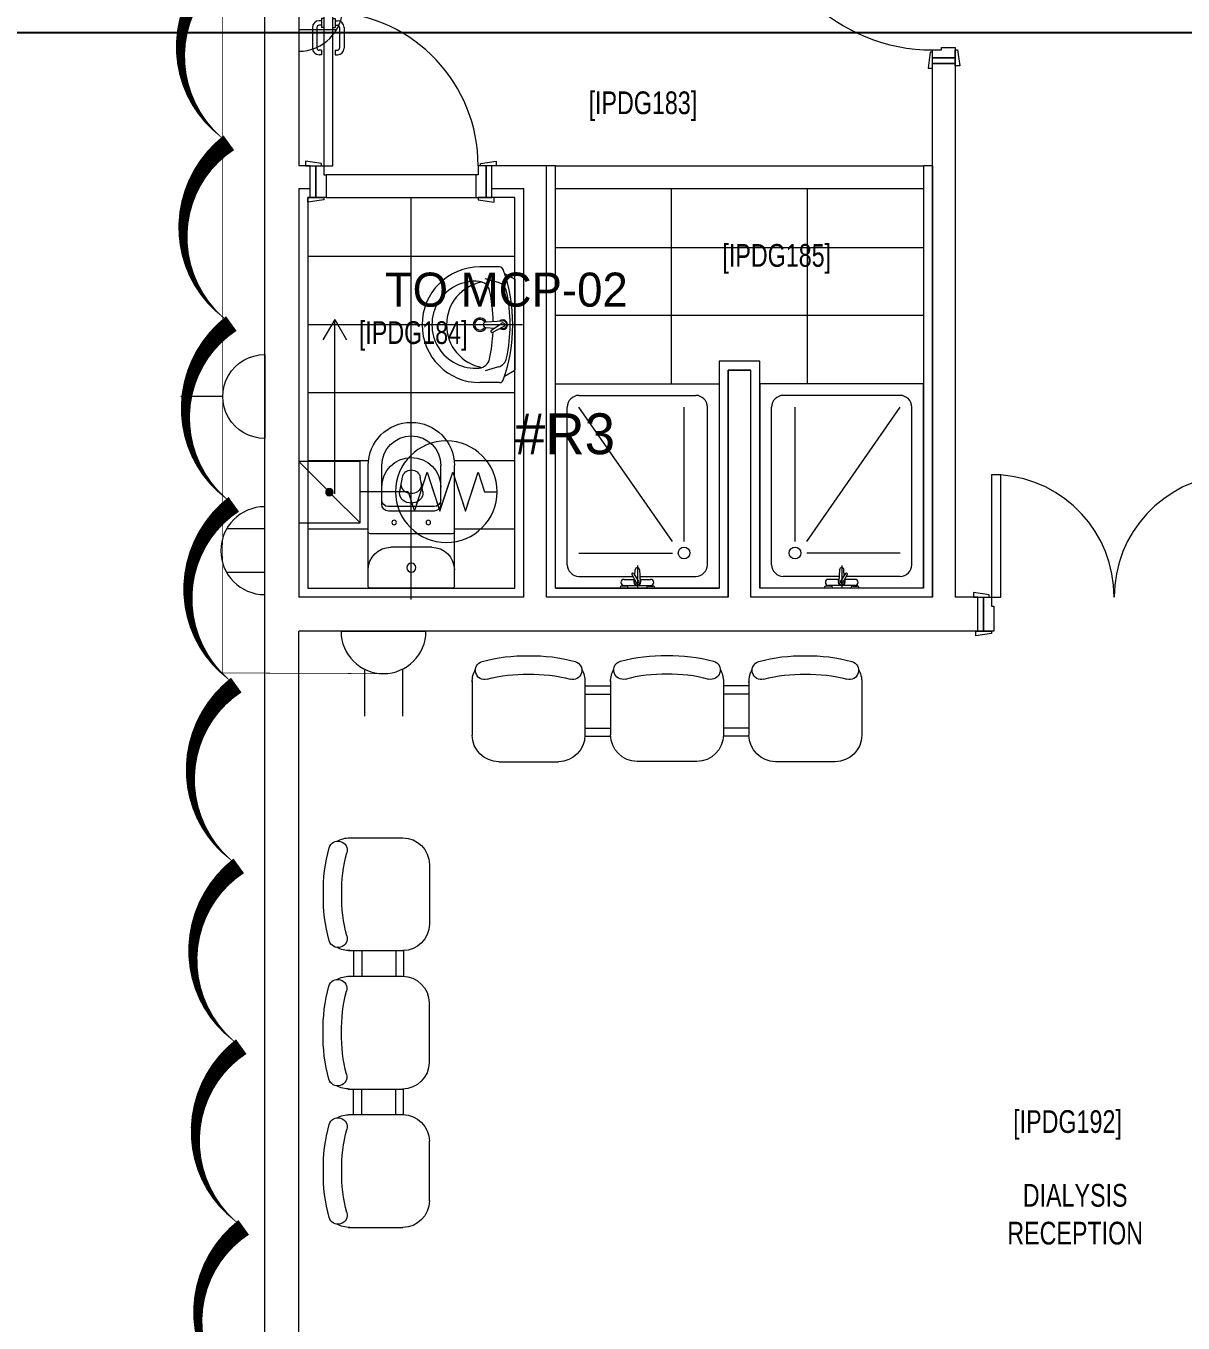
# Model space of a CAD drawing. Header units: metres. Extents: x 75097 to 220695, y -1557923 to -1361206.
# Drawn here: x 160756 to 165851, y -1446520 to -1440807 of the extents above; entities that cross this region are included whole.
import ezdxf

# ---------------------------------------------------------------- set-up
doc = ezdxf.new("R2010")
doc.units = ezdxf.units.M
doc.layers.get('0').update_dxf_attribs({"lineweight": 0})
for name, color, linetype, lineweight in [('A-100 - Copy$0$72_EGR_BASE_TEXT', 8, 'Continuous', 0), ('A-100 - Copy$0$car', 8, 'Continuous', 0), ('A-100 - Copy$0$Medical Equipment and Furniture', 8, 'Continuous', 0), ('A-100 - Copy$0$Medical Equipment and Furniture1', 8, 'Continuous', 5), ('A-100 - Copy$0$SANIT', 8, 'Continuous', 0), ('A-100 - Copy$0$Tiles', 8, 'Continuous', 0), ('A-100 - Copy$0$Walls', 8, 'Continuous', 0), ('A-100 - Copy$0$Wooden Joinery', 8, 'Continuous', 0)]:
    doc.layers.add(name, color=color, linetype=linetype, lineweight=lineweight)
for name, color, linetype in [('A-100 - Copy$0$axes', 8, 'Continuous'), ('AMA-SO-POWER', 85, 'Continuous'), ('PD-VENT', 8, 'Continuous')]:
    doc.layers.add(name, color=color, linetype=linetype)
for name, color, linetype, lineweight, true_color in [('E-POWR', 7, 'Continuous', 9, 0x4e7e3e), ('E-PW', 7, 'Continuous', 9, 0x4e7e3e), ('EXF', 7, 'Continuous', 0, 0x4e7e3e), ('REV 01', 7, 'Continuous', 0, 0xe41b4d)]:
    doc.layers.add(name, color=color, linetype=linetype, lineweight=lineweight, true_color=true_color)
doc.styles.add('A-100 - Copy$0$X3G_ENTITY_2587EA', font='swisscl.ttf', dxfattribs={"height": 200})
doc.styles.add('Optima_5', font='', dxfattribs={"height": 3.001645})
doc.styles.get("Standard").update_dxf_attribs({"font": 'GOTHIC.TTF'})
doc.styles.get('Optima_5').set_extended_font_data('Optima')

# ---------------------------------------------------------------- blocks, each defined once
blk = doc.blocks.new('GI-041_dwg_E-SKT2-3902840-GI-041')
at = {"layer": 'E-POWR'}
blk.add_line((0.1982, 0), (-0.1982, 0), dxfattribs=at)
at = {"layer": 'E-PW'}
for p, q in [((-0.0879, 0.1765), (-0.0879, 0.3944)), ((0.0878, 0.1766), (0.0878, 0.3944)), ((-0.1466, 0), (0.1466, 0))]:
    blk.add_line(p, q, dxfattribs=at)
blk.add_arc((0, 0), 0.1972, 0.0142, 180.0142, dxfattribs=at)
blk = doc.blocks.new('NORMAL SOCKET')
at = {"layer": 'E-POWR'}
for p, q in [((0, 307.7), (0, 615.4)), ((-307.7, 0), (307.7, 0))]:
    blk.add_line(p, q, dxfattribs=at)
blk.add_ellipse((0, 0), major_axis=(32.8, 305.9), ratio=1, start_param=4.81904, end_param=7.960633, dxfattribs=at)
blk = doc.blocks.new('WALL OUTLET')
at = {"layer": 'E-POWR', "extrusion": (9.94399e-05, 4.90741e-07, 1)}
blk.add_line((-193.4, 0, 0), (193.4, 0, 0), dxfattribs=at)
blk.add_line((-193.4, 0, 0), (193.4, 0, 0), dxfattribs=at)
at = {"layer": 'E-POWR', "extrusion": (9.94399e-05, 4.90741e-07, 1), "elevation": 0}
for points in [[(-96.7, 0), (-96.7, 167.5)], [(96.7, 0), (96.7, 167.5)]]:
    blk.add_lwpolyline(points, dxfattribs=at)
at = {"layer": 'E-POWR', "extrusion": (9.94399e-05, 4.90741e-07, 1)}
blk.add_arc((0, 0, 0), 193.4, 359.9963, 179.9963, dxfattribs=at)
blk = doc.blocks.new('E-WATER HEATER SKT')
at = {"layer": 'E-POWR'}
h = blk.add_hatch(color=256, dxfattribs=at)
h.dxf.hatch_style = 1
h.paths.add_polyline_path([(-0.4153, 0.0019, 1), (-0.4426, 0.0019, 1)])
for p, q in [((-0.5415, -0.1106), (-0.5415, 0.1144)), ((-0.5415, 0.1144), (-0.3165, 0.1144))]:
    blk.add_line(p, q, dxfattribs=at)
blk.add_lwpolyline([(-0.5415, 0.1144), (-0.3165, 0.1144), (-0.3165, -0.1106), (-0.5415, -0.1106)], close=True, dxfattribs=at)
for points in [[(-0.4208, 0.01), (-0.3165, 0.1144)], [(-0.1398, 0), (-0.1165, 0.0717), (-0.0932, 0)], [(-0.1398, 0), (-0.1165, 0.0717), (-0.0699, -0.0717), (-0.0233, 0.0717), (0.0233, -0.0717), (0.0699, 0.0717), (0.1165, -0.0717), (0.1398, 0), (0.1865, 0)], [(-0.0466, 0), (-0.0233, 0.0717), (0, 0)], [(0.0466, 0), (0.0699, 0.0717), (0.0932, 0)], [(-0.1398, 0), (-0.3165, 0)], [(-0.0932, 0), (-0.0699, -0.0717), (-0.0466, 0)], [(0, 0), (0.0233, -0.0717), (0.0466, 0)], [(0.0932, 0), (0.1165, -0.0717), (0.1398, 0)], [(-0.5415, -0.1106), (-0.4371, -0.0063)]]:
    blk.add_lwpolyline(points, dxfattribs=at)
for centre, radius in [((0, 0), 0.1865), ((-0.429, 0.0019), 0.0137)]:
    blk.add_circle(centre, radius, dxfattribs=at)
blk = doc.blocks.new('MECH UPDATED')
at = {"layer": 'EXF', "color": 85, "elevation": 0}
for points in [[(101035.6, -1363352.2), (101035.5, -1363739)], [(101035.6, -1363448.9), (101203.1, -1363448.9)], [(101035.5, -1363642.3), (101203, -1363642.4)]]:
    blk.add_lwpolyline(points, dxfattribs=at)
at = {"layer": 'EXF', "color": 85}
blk.add_arc((101035.5, -1363545.6, 0), 193.4, 269.9854, 89.9854, dxfattribs=at)
blk = doc.blocks.new('arrow')
at = {"layer": 'E-POWR'}
for points in [[(140757.7, -1398284.6), (140667.3, -1398232.4)], [(139990, -1398284.6), (140757.7, -1398284.6), (140757.7, -1398284.6)], [(140757.7, -1398284.6), (140667.3, -1398336.8)]]:
    blk.add_lwpolyline(points, dxfattribs=at)
blk = doc.blocks.new('A-100 - Copy$0$3seater')
at = {"layer": 'A-100 - Copy$0$Medical Equipment and Furniture1', "ltscale": 20}
for p, q in [((-958973.1, -382949.7, 0), (-958973.1, -383188.2, 0)), ((-958476.3, -382949.7, 0), (-958476.3, -383188.2, 0)), ((-958476.3, -382949.7, 0), (-958476.3, -383165.8, 0)), ((-958476.3, -382971.4, 0), (-958363.6, -382971.4, 0)), ((-958363.6, -382948.4, 0), (-958363.6, -383187, 0)), ((-957866.8, -382948.4, 0), (-957866.8, -383164.5, 0)), ((-957866.8, -382948.4, 0), (-957866.8, -383187, 0)), ((-957754.1, -382971.4, 0), (-957866.8, -382971.4, 0)), ((-957754.1, -382949.7, 0), (-957754.1, -383188.2, 0)), ((-957754.1, -382949.7, 0), (-957754.1, -383165.8, 0)), ((-957257.3, -382949.7, 0), (-957257.3, -383188.2, 0)), ((-958476.3, -383007.5, 0), (-958363.6, -383007.5, 0)), ((-957754.1, -383007.5, 0), (-957866.8, -383007.5, 0)), ((-958476.3, -383157.4, 0), (-958363.6, -383157.4, 0)), ((-958476.3, -383192.2, 0), (-958363.5, -383192.2, 0)), ((-957754.1, -383192.2, 0), (-957866.9, -383192.2, 0)), ((-957754.1, -383157.4, 0), (-957866.8, -383157.4, 0)), ((-958856, -383305.4, 0), (-958593.5, -383305.4, 0)), ((-958246.5, -383304.2, 0), (-957984, -383304.2, 0)), ((-957374.4, -383305.4, 0), (-957636.9, -383305.4, 0))]:
    blk.add_line(p, q, dxfattribs=at)
for centre, radius, start, end in [((-958744.2, -383526.3, 0), 687.4, 88.3753, 105.639), ((-958705.2, -383526.3, 0), 687.4, 74.361, 91.6247), ((-958134.7, -383525, 0), 687.4, 88.3753, 105.639), ((-958095.7, -383525, 0), 687.4, 74.361, 91.6247), ((-957525.2, -383526.3, 0), 687.4, 88.3753, 105.639), ((-957486.2, -383526.3, 0), 687.4, 74.361, 91.6247), ((-958856, -382954.9, 0), 117.2, 151.0301, 180), ((-958918.6, -382903.3, 0), 40.5, 105.639, 285.639), ((-958530.8, -382903.3, 0), 40.5, 254.361, 74.361), ((-958593.5, -382954.9, 0), 117.2, 0, 28.9699), ((-958246.5, -382953.6, 0), 117.2, 151.0301, 180), ((-958309.1, -382902.1, 0), 40.5, 105.639, 285.639), ((-957921.3, -382902.1, 0), 40.5, 254.361, 74.361), ((-957984, -382953.6, 0), 117.2, 0, 28.9699), ((-957636.9, -382954.9, 0), 117.2, 151.0301, 180), ((-957699.6, -382903.3, 0), 40.5, 105.639, 285.639), ((-957311.8, -382903.3, 0), 40.5, 254.361, 74.361), ((-957374.4, -382954.9, 0), 117.2, 0, 28.9699), ((-958744.2, -383526.3, 0), 606.4, 88.1581, 105.639), ((-958705.2, -383526.3, 0), 606.4, 74.361, 91.8419), ((-958134.7, -383525, 0), 606.4, 88.1581, 105.639), ((-958095.7, -383525, 0), 606.4, 74.361, 91.8419), ((-957525.2, -383526.3, 0), 606.4, 88.1581, 105.639), ((-957486.2, -383526.3, 0), 606.4, 74.361, 91.8419), ((-958856, -383188.2, 0), 117.2, 180, 270), ((-958593.5, -383188.2, 0), 117.2, 270, 0), ((-958246.5, -383187, 0), 117.2, 180, 270), ((-957984, -383187, 0), 117.2, 270, 0), ((-957636.9, -383188.2, 0), 117.2, 180, 270), ((-957374.4, -383188.2, 0), 117.2, 270, 0)]:
    blk.add_arc(centre, radius, start, end, dxfattribs=at)
blk = doc.blocks.new('A-100 - Copy$0$A$C180956F5')
at = {"layer": 'A-100 - Copy$0$car'}
for p, q in [((1350, 640, 0), (690, 640, 0)), ((690, 540, 0), (1350, 540, 0))]:
    blk.add_line(p, q, dxfattribs=at)
at = {"layer": 'A-100 - Copy$0$Wooden Joinery'}
for p, q in [((670, 1318.8, 0), (660, 1318.8, 0)), ((670, 1328.8, 0), (670, 1288.8, 0)), ((680, 1328.8, 0), (670, 1328.8, 0)), ((720, 1358.8, 0), (680, 1358.8, 0)), ((680, 1358.8, 0), (680, 680, 0)), ((720, 680, 0), (720, 1358.8, 0)), ((720, 1328.8, 0), (730, 1328.8, 0)), ((730, 1328.8, 0), (730, 1288.8, 0)), ((730, 1318.8, 0), (740, 1318.8, 0)), ((630, 1288.8, 0), (630, 1198.8, 0)), ((650, 1288.8, 0), (650, 1198.8, 0)), ((670, 1298.8, 0), (660, 1298.8, 0)), ((680, 1288.8, 0), (670, 1288.8, 0)), ((720, 1288.8, 0), (730, 1288.8, 0)), ((730, 1298.8, 0), (740, 1298.8, 0)), ((750, 1288.8, 0), (750, 1198.8, 0)), ((770, 1288.8, 0), (770, 1198.8, 0)), ((670, 1188.8, 0), (660, 1188.8, 0)), ((670, 1168.8, 0), (660, 1168.8, 0)), ((670, 1188.8, 0), (670, 1168.8, 0)), ((730, 1188.8, 0), (740, 1188.8, 0)), ((730, 1188.8, 0), (730, 1168.8, 0)), ((730, 1168.8, 0), (740, 1168.8, 0)), ((670, 690, 0), (600, 700, 0)), ((600, 700, 0), (600, 680, 0)), ((670, 680, 0), (670, 690, 0)), ((1370, 690, 0), (1440, 700, 0)), ((1370, 680, 0), (1370, 690, 0)), ((1440, 700, 0), (1440, 680, 0)), ((600, 680, 0), (670, 680, 0)), ((620, 540, 0), (620, 680, 0)), ((620, 680, 0), (645, 680, 0)), ((645, 680, 0), (680, 680, 0)), ((645, 540, 0), (645, 680, 0)), ((645, 680, 0), (645, 540, 0)), ((680, 680, 0), (720, 680, 0)), ((680, 680, 0), (680, 640, 0)), ((680, 640, 0), (690, 640, 0)), ((690, 640, 0), (690, 540, 0)), ((1360, 640, 0), (1350, 640, 0)), ((1350, 640, 0), (1350, 540, 0)), ((1395, 680, 0), (1360, 680, 0)), ((1360, 680, 0), (1360, 640, 0)), ((1440, 680, 0), (1370, 680, 0)), ((1395, 540, 0), (1395, 680, 0)), ((1395, 680, 0), (1395, 540, 0)), ((1420, 680, 0), (1395, 680, 0)), ((1420, 540, 0), (1420, 680, 0)), ((610, 520, 0), (610, 540, 0)), ((610, 540, 0), (680, 540, 0)), ((680, 530, 0), (610, 520, 0)), ((645, 540, 0), (620, 540, 0)), ((690, 540, 0), (645, 540, 0)), ((680, 540, 0), (680, 530, 0)), ((1350, 540, 0), (1395, 540, 0)), ((1360, 540, 0), (1360, 530, 0)), ((1430, 540, 0), (1360, 540, 0)), ((1360, 530, 0), (1430, 520, 0)), ((1395, 540, 0), (1420, 540, 0)), ((1430, 520, 0), (1430, 540, 0))]:
    blk.add_line(p, q, dxfattribs=at)
for centre, radius, start, end in [((660, 1288.8, 0), 30, 90, 180), ((680, 680, 0), 680, 0, 86.6277), ((740, 1288.8, 0), 30, 0, 90), ((660, 1288.8, 0), 10, 90, 180), ((740, 1288.8, 0), 10, 0, 90), ((660, 1198.8, 0), 30, 180, 270), ((660, 1198.8, 0), 10, 180, 270), ((740, 1198.8, 0), 10, 270, 0), ((740, 1198.8, 0), 30, 270, 0)]:
    blk.add_arc(centre, radius, start, end, dxfattribs=at)
blk = doc.blocks.new('A-100 - Copy$0$WC manta')
at = {"layer": 'A-100 - Copy$0$SANIT'}
for p, q in [((-0.13, 0.18), (-0.13, -0.18)), ((-0.12, 0.19), (0.41, 0.19)), ((0.109, 0.18), (0.109, -0.18)), ((0.239, 0.13), (0.41, 0.13)), ((0.05, 0.09), (0.05, -0.09)), ((0.209, 0.1), (0.209, -0.1)), ((0.229, 0.1), (0.229, -0.1)), ((-0.18, 0), (0.65, 0)), ((0.2955, 0.051), (0.3581, 0.0393)), ((0.2955, -0.051), (0.3581, -0.0393)), ((0.239, -0.13), (0.41, -0.13)), ((-0.12, -0.19), (0.41, -0.19))]:
    blk.add_line(p, q, dxfattribs=at)
for centre, radius in [((0.159, 0.0752), 0.01), ((-0.04, 0), 0.02), ((0.159, -0.0753), 0.01)]:
    blk.add_circle(centre, radius, dxfattribs=at)
for centre, radius, start, end in [((-0.12, 0.18), 0.01, 90, 180), ((-0.05, 0.09), 0.1, 0, 90), ((0.119, 0.18), 0.01, 90, 180), ((0.41, 0), 0.19, 270, 90), ((0.239, 0.1), 0.03, 90, 180), ((0.259, 0.1), 0.03, 90, 180), ((0.3147, 0), 0.13, 270, 90), ((0.41, 0), 0.13, 270, 90), ((0.3029, 0), 0.0588, 141.525, 218.475), ((0.2882, 0.0117), 0.04, 79.4289, 141.525), ((0.3454, 0), 0.0588, 166.4176, 193.5824), ((0.3271, 0.0044), 0.04, 79.4289, 166.4176), ((0.3507, 0), 0.04, 280.5711, 79.4289), ((0.2882, -0.0117), 0.04, 218.475, 280.5711), ((0.3271, -0.0044), 0.04, 193.5824, 280.5711), ((-0.05, -0.09), 0.1, 270, 0), ((0.239, -0.1), 0.03, 180, 270), ((0.259, -0.1), 0.03, 180, 270), ((-0.12, -0.18), 0.01, 180, 270), ((0.119, -0.18), 0.01, 180, 270)]:
    blk.add_arc(centre, radius, start, end, dxfattribs=at)
blk = doc.blocks.new('A-100 - Copy$0$lav-manta 60')
at = {"layer": 'A-100 - Copy$0$SANIT'}
for p, q in [((-0.2658, -0.0529), (-0.2358, 0)), ((-0.2358, 0), (0.2358, 0)), ((0, 0.04), (0, -0.56)), ((0.2658, -0.0529), (0.2358, 0)), ((-0.015, -0.1473), (-0.0199, -0.064)), ((0.0389, -0.1142), (0.0087, -0.0575)), ((0.0191, -0.077), (0.0199, -0.064)), ((-0.3, -0.0789), (-0.3, -0.18)), ((-0.2185, -0.0841), (-0.2383, -0.1537)), ((0.0274, -0.121), (-0.0078, -0.0673)), ((0.015, -0.1473), (0.0174, -0.1057)), ((0.2185, -0.0841), (0.2383, -0.1537)), ((0.3, -0.0789), (0.3, -0.18))]:
    blk.add_line(p, q, dxfattribs=at)
for centre, radius, start, end in [((-0.28, -0.0789), 0.02, 109.82288, 180), ((0, -0.8557), 0.8457, 70.17712, 109.82288), ((-0.1608, -0.1006), 0.06, 101.80862, 164.07939), ((0, -0.8696), 0.8457, 78.19138, 101.80862), ((0, -0.0617), 0.025, 320.74745, 220.36799), ((0, -0.0617), 0.02, 353.26708, 186.68201), ((0, -0.0617), 0.00966, 25.41267, 215.95772), ((0.1608, -0.1006), 0.06, 15.92061, 78.19138), ((0.28, -0.0789), 0.02, 0, 70.17712), ((-0.1645, -0.189), 0.06, 102.08826, 174.81422), ((0, -0.9572), 0.8457, 91.15716, 102.08826), ((0, -0.9572), 0.8457, 88.54856, 88.84398), ((0.0332, -0.1176), 0.00666, 210.68519, 30.68519), ((0, -0.9572), 0.8457, 77.91174, 87.42745), ((0.1645, -0.189), 0.06, 5.18578, 77.91174), ((0, -0.18), 0.3, 180, 0), ((0, -0.2039), 0.2252, 174.81422, 5.18578), ((0, -0.1282), 0.2252, 190.60973, 349.39027), ((0, -0.18), 0.035, 115.31059, 64.68941), ((0, -0.18), 0.0275, 117.14957, 62.85043), ((0, -0.1473), 0.015, 180, 0)]:
    blk.add_arc(centre, radius, start, end, dxfattribs=at)
blk = doc.blocks.new('A-100 - Copy')
at = {"layer": 'A-100 - Copy$0$axes'}
blk.add_line((178675.3, -1440837.7, 2.4), (83612.8, -1440837.7, 2.4), dxfattribs=at)
at = {"layer": 'A-100 - Copy$0$SANIT'}
for p, q in [((163088.3, -1442382.7, -2.4), (163808.3, -1442382.7, -2.4)), ((163088.3, -1443282.7, -2.4), (163088.3, -1442382.7, -2.4)), ((163808.3, -1442382.7, -2.4), (163808.3, -1443282.7, -2.4)), ((164708.3, -1442382.7, -2.4), (163988.3, -1442382.7, -2.4)), ((163988.3, -1442382.7, -2.4), (163988.3, -1443282.7, -2.4)), ((164708.3, -1443282.7, -2.4), (164708.3, -1442382.7, -2.4)), ((163139.7, -1443179.8, -2.4), (163139.7, -1442485.5, -2.4)), ((163191.1, -1442434.1, -2.4), (163705.4, -1442434.1, -2.4)), ((163602.6, -1443077, -2.4), (163191.1, -1442485.5, -2.4)), ((163654, -1443077, -2.4), (163654, -1442485.5, -2.4)), ((163756.8, -1443179.8, -2.4), (163756.8, -1442485.5, -2.4)), ((164039.7, -1443179.8, -2.4), (164039.7, -1442485.5, -2.4)), ((164605.4, -1442434.1, -2.4), (164091.1, -1442434.1, -2.4)), ((164142.6, -1443077, -2.4), (164142.6, -1442485.5, -2.4)), ((164194, -1443077, -2.4), (164605.4, -1442485.5, -2.4)), ((164656.8, -1443179.8, -2.4), (164656.8, -1442485.5, -2.4)), ((163191.1, -1443128.4, -2.4), (163602.6, -1443128.4, -2.4)), ((164605.4, -1443128.4, -2.4), (164194, -1443128.4, -2.4)), ((163423.8, -1443222.6, -2.4), (163442.8, -1443258.3, -2.4)), ((163431, -1443218.3, -2.4), (163453.5, -1443252.6, -2.4)), ((163437.3, -1443227.9, -2.4), (163438.8, -1443202.1, -2.4)), ((163448.3, -1443183.7, -2.4), (163448.3, -1443282.7, -2.4)), ((163457.7, -1443202.1, -2.4), (163460.8, -1443254.2, -2.4)), ((164338.8, -1443202.1, -2.4), (164335.8, -1443254.2, -2.4)), ((164365.6, -1443218.3, -2.4), (164343, -1443252.6, -2.4)), ((164348.3, -1443183.7, -2.4), (164348.3, -1443282.7, -2.4)), ((164372.8, -1443222.6, -2.4), (164353.8, -1443258.3, -2.4)), ((164359.2, -1443227.9, -2.4), (164357.7, -1443202.1, -2.4)), ((163088.3, -1443282.7, -2.4), (163808.3, -1443282.7, -2.4)), ((163191.1, -1443231.3, -2.4), (163428.4, -1443231.3, -2.4)), ((163380.8, -1443268, -2.4), (163380.8, -1443273.7, -2.4)), ((163398.8, -1443273.7, -2.4), (163380.8, -1443273.7, -2.4)), ((163389.8, -1443244.4, -2.4), (163435.4, -1443244.4, -2.4)), ((163389.8, -1443271.4, -2.4), (163506.8, -1443271.4, -2.4)), ((163398.8, -1443271.4, -2.4), (163398.8, -1443273.7, -2.4)), ((163436.2, -1443246, -2.4), (163435.8, -1443254.2, -2.4)), ((163459.4, -1443231.3, -2.4), (163705.4, -1443231.3, -2.4)), ((163460.2, -1443244.4, -2.4), (163506.8, -1443244.4, -2.4)), ((163497.8, -1443271.4, -2.4), (163497.8, -1443273.7, -2.4)), ((163497.8, -1443273.7, -2.4), (163515.8, -1443273.7, -2.4)), ((163515.8, -1443268, -2.4), (163515.8, -1443273.7, -2.4)), ((164708.3, -1443282.7, -2.4), (163988.3, -1443282.7, -2.4)), ((164337.1, -1443231.3, -2.4), (164091.1, -1443231.3, -2.4)), ((164280.8, -1443268, -2.4), (164280.8, -1443273.7, -2.4)), ((164298.8, -1443273.7, -2.4), (164280.8, -1443273.7, -2.4)), ((164336.3, -1443244.4, -2.4), (164289.8, -1443244.4, -2.4)), ((164406.8, -1443271.4, -2.4), (164289.8, -1443271.4, -2.4)), ((164298.8, -1443271.4, -2.4), (164298.8, -1443273.7, -2.4)), ((164360.3, -1443246, -2.4), (164360.8, -1443254.2, -2.4)), ((164406.8, -1443244.4, -2.4), (164361.2, -1443244.4, -2.4)), ((164605.4, -1443231.3, -2.4), (164368.2, -1443231.3, -2.4)), ((164397.8, -1443271.4, -2.4), (164397.8, -1443273.7, -2.4)), ((164397.8, -1443273.7, -2.4), (164415.8, -1443273.7, -2.4)), ((164415.8, -1443268, -2.4), (164415.8, -1443273.7, -2.4))]:
    blk.add_line(p, q, dxfattribs=at)
for centre in [(163654, -1443128.4, -2.4), (164142.6, -1443128.4, -2.4)]:
    blk.add_circle(centre, 25.7, dxfattribs=at)
for centre, radius, start, end in [((163191.1, -1442485.5, -2.4), 51.4, 90, 180), ((163705.4, -1442485.5, -2.4), 51.4, 0, 90), ((164091.1, -1442485.5, -2.4), 51.4, 90, 180), ((164605.4, -1442485.5, -2.4), 51.4, 0, 90), ((163191.1, -1443179.8, -2.4), 51.4, 180, 270), ((163427.4, -1443220.5, -2.4), 4.2, 30.6852, 210.6852), ((163448.3, -1443202.1, -2.4), 9.45, 0, 180), ((163705.4, -1443179.8, -2.4), 51.4, 270, 0), ((164091.1, -1443179.8, -2.4), 51.4, 180, 270), ((164348.3, -1443202.1, -2.4), 9.45, 0, 180), ((164369.2, -1443220.5, -2.4), 4.2, 329.3148, 149.3148), ((164605.4, -1443179.8, -2.4), 51.4, 270, 0), ((163380.8, -1443282.7, -2.4), 9, 90, 180), ((163389.8, -1443257.9, -2.4), 13.5, 90, 270), ((163398.8, -1443282.7, -2.4), 9, 0, 90), ((163448.3, -1443255.7, -2.4), 15.8, 140.7474, 40.368), ((163448.3, -1443255.7, -2.4), 12.6, 173.2671, 6.7329), ((163448.3, -1443255.7, -2.4), 6.08, 205.4127, 35.9577), ((163497.8, -1443282.7, -2.4), 9, 90, 180), ((163506.8, -1443257.9, -2.4), 13.5, 270, 90), ((163515.8, -1443282.7, -2.4), 9, 0, 90), ((164280.8, -1443282.7, -2.4), 9, 90, 180), ((164289.8, -1443257.9, -2.4), 13.5, 90, 270), ((164298.8, -1443282.7, -2.4), 9, 0, 90), ((164348.3, -1443255.7, -2.4), 15.8, 139.632, 39.2526), ((164348.3, -1443255.7, -2.4), 12.6, 173.2671, 6.7329), ((164348.3, -1443255.7, -2.4), 6.08, 144.0423, 334.5873), ((164397.8, -1443282.7, -2.4), 9, 90, 180), ((164406.8, -1443257.9, -2.4), 13.5, 270, 90), ((164415.8, -1443282.7, -2.4), 9, 0, 90)]:
    blk.add_arc(centre, radius, start, end, dxfattribs=at)
at = {"layer": 'A-100 - Copy$0$Tiles'}
for p, q in [((163088.3, -1441422.7, -2.4), (164708.3, -1441422.7, -2.4)), ((162452.8, -1442552.7, -2.4), (162452.8, -1441562.7, -2.4)), ((163088.3, -1441522.7, -2.4), (164708.3, -1441522.7, -2.4)), ((163598.3, -1442382.7, -2.4), (163598.3, -1441522.7, -2.4)), ((164198.3, -1442382.7, -2.4), (164198.3, -1441522.7, -2.4)), ((163088.3, -1441782.7, -2.4), (164708.3, -1441782.7, -2.4)), ((162908.3, -1441822.7, -2.4), (161997.3, -1441822.7, -2.4)), ((164708.3, -1442082.7, -2.4), (163088.3, -1442082.7, -2.4)), ((162500.3, -1442122.7, -2.4), (161997.3, -1442122.7, -2.4)), ((162908.3, -1442422.7, -2.4), (161997.3, -1442422.7, -2.4)), ((162263.9, -1442722.7, -2.4), (161997.3, -1442722.7, -2.4)), ((162908.3, -1442722.7, -2.4), (162641.7, -1442722.7, -2.4)), ((162262.8, -1443022.7, -2.4), (161997.3, -1443022.7, -2.4)), ((162908.3, -1443022.7, -2.4), (162642.8, -1443022.7, -2.4))]:
    blk.add_line(p, q, dxfattribs=at)
at = {"layer": 'A-100 - Copy$0$Tiles', "elevation": -2.4}
for points in [[(164748.3, -1441422.7), (164708.3, -1441422.7), (164708.3, -1443282.7), (163988.3, -1443282.7), (163988.3, -1442282.7), (163808.3, -1442282.7), (163808.3, -1443282.7), (163088.3, -1443282.7), (163088.3, -1441422.7), (163048.3, -1441422.7)], [(162007.3, -1441562.7), (161997.3, -1441562.7), (161997.3, -1443282.7), (162908.3, -1443282.7), (162908.3, -1441562.7), (162807.3, -1441562.7)]]:
    blk.add_lwpolyline(points, dxfattribs=at)
at = {"layer": 'A-100 - Copy$0$Walls'}
for p, q in [((161807.3, -1448562.7, 0), (161807.3, -1430312.7, 0)), ((161957.3, -1439472.3, -1.2), (161957.3, -1441422.7, -2.4)), ((164748.3, -1440972.3, -3.5), (164848.3, -1440972.3, -3.5)), ((164748.3, -1443322.7, -2.4), (164748.3, -1440972.3, -3.5)), ((164848.3, -1440972.3, -3.5), (164848.3, -1443322.7, -2.4)), ((162007.3, -1441422.7, -2.4), (161957.3, -1441422.7, -2.4)), ((162007.3, -1441522.7, -2.4), (162007.3, -1441422.7, -2.4)), ((162807.3, -1441522.7, -2.4), (162807.3, -1441422.7, -2.4)), ((163048.3, -1441422.7, -2.4), (162807.3, -1441422.7, -2.4)), ((163048.3, -1443322.7, -2.4), (163048.3, -1441422.7, -2.4)), ((161957.3, -1441522.7, -2.4), (161957.3, -1443322.7, -2.4)), ((161957.3, -1441522.7, -2.4), (162007.3, -1441522.7, -2.4)), ((162807.3, -1441522.7, -2.4), (162948.3, -1441522.7, -2.4)), ((162948.3, -1443322.7, -2.4), (162948.3, -1441522.7, -2.4)), ((163848.3, -1443322.7, -2.4), (163848.3, -1442322.7, -2.4)), ((163848.3, -1442322.7, -2.4), (163948.3, -1442322.7, -2.4)), ((163948.3, -1443322.7, -2.4), (163948.3, -1442322.7, -2.4)), ((162948.3, -1443322.7, -2.4), (161957.3, -1443322.7, -2.4)), ((163848.3, -1443322.7, -2.4), (163048.3, -1443322.7, -2.4)), ((164748.3, -1443322.7, -2.4), (163948.3, -1443322.7, -2.4)), ((164948.3, -1443322.7, -2.4), (164848.3, -1443322.7, -2.4)), ((164948.3, -1443472.7, -2.4), (164948.3, -1443322.7, -2.4)), ((161957.3, -1448562.7, 0), (161957.3, -1443472.7, -2.4)), ((164948.3, -1443472.7, -2.4), (161957.3, -1443472.7, -2.4))]:
    blk.add_line(p, q, dxfattribs=at)
at = {"layer": 'A-100 - Copy$0$Walls', "elevation": -2.4}
blk.add_lwpolyline([(164748.3, -1441422.7), (164748.3, -1443322.7), (163948.3, -1443322.7), (163948.3, -1442322.7), (163848.3, -1442322.7), (163848.3, -1443322.7), (163048.3, -1443322.7), (163048.3, -1441422.7)], dxfattribs=at)
at = {"layer": 'A-100 - Copy$0$Wooden Joinery'}
for p, q in [((165048.3, -1442784.2, -2.4), (165008.3, -1442784.2, -2.4)), ((165008.3, -1442784.2, -2.4), (165008.3, -1443322.7, -2.4)), ((165048.3, -1443322.7, -2.4), (165048.3, -1442784.2, -2.4)), ((164998.3, -1443312.7, -2.4), (164928.3, -1443302.7, -2.4)), ((164928.3, -1443302.7, -2.4), (164928.3, -1443322.7, -2.4)), ((164998.3, -1443312.7, -2.4), (164928.3, -1443302.7, -2.4)), ((164928.3, -1443302.7, -2.4), (164928.3, -1443322.7, -2.4)), ((164928.3, -1443322.7, -2.4), (164998.3, -1443322.7, -2.4)), ((164928.3, -1443322.7, -2.4), (164998.3, -1443322.7, -2.4)), ((164948.3, -1443472.7, -2.4), (164948.3, -1443322.7, -2.4)), ((164948.3, -1443322.7, -2.4), (164973.3, -1443322.7, -2.4)), ((164948.3, -1443472.7, -2.4), (164948.3, -1443322.7, -2.4)), ((164948.3, -1443322.7, -2.4), (164973.3, -1443322.7, -2.4)), ((164973.3, -1443322.7, -2.4), (165008.3, -1443322.7, -2.4)), ((164973.3, -1443472.7, -2.4), (164973.3, -1443322.7, -2.4)), ((164973.3, -1443322.7, -2.4), (164973.3, -1443472.7, -2.4)), ((164973.3, -1443322.7, -2.4), (165008.3, -1443322.7, -2.4)), ((164973.3, -1443472.7, -2.4), (164973.3, -1443322.7, -2.4)), ((164973.3, -1443322.7, -2.4), (164973.3, -1443472.7, -2.4)), ((164998.3, -1443322.7, -2.4), (164998.3, -1443312.7, -2.4)), ((164998.3, -1443322.7, -2.4), (164998.3, -1443312.7, -2.4)), ((165008.3, -1443322.7, -2.4), (165048.3, -1443322.7, -2.4)), ((165008.3, -1443322.7, -2.4), (165008.3, -1443362.7, -2.4)), ((165008.3, -1443322.7, -2.4), (165008.3, -1443362.7, -2.4)), ((165008.3, -1443362.7, -2.4), (165018.3, -1443362.7, -2.4)), ((165008.3, -1443362.7, -2.4), (165018.3, -1443362.7, -2.4)), ((165018.3, -1443362.7, -2.4), (165018.3, -1443472.7, -2.4)), ((165018.3, -1443362.7, -2.4), (165018.3, -1443472.7, -2.4)), ((164938.3, -1443492.7, -2.4), (164938.3, -1443472.7, -2.4)), ((164938.3, -1443472.7, -2.4), (165008.3, -1443472.7, -2.4)), ((165008.3, -1443482.7, -2.4), (164938.3, -1443492.7, -2.4)), ((164973.3, -1443472.7, -2.4), (164948.3, -1443472.7, -2.4)), ((164973.3, -1443472.7, -2.4), (164948.3, -1443472.7, -2.4)), ((165018.3, -1443472.7, -2.4), (164973.3, -1443472.7, -2.4)), ((165018.3, -1443472.7, -2.4), (164973.3, -1443472.7, -2.4)), ((165008.3, -1443472.7, -2.4), (165008.3, -1443482.7, -2.4))]:
    blk.add_line(p, q, dxfattribs=at)
at = {"layer": 'A-100 - Copy$0$Wooden Joinery', "elevation": -2.4}
for points in [[(164748.3, -1440922.3), (164738.3, -1440922.3), (164728.3, -1440992.3), (164748.3, -1440992.3)], [(164848.3, -1440912.3), (164858.3, -1440912.3), (164868.3, -1440982.3), (164848.3, -1440982.3)]]:
    blk.add_lwpolyline(points, close=True, dxfattribs=at)
at = {"layer": 'A-100 - Copy$0$Wooden Joinery', "elevation": -3.5}
for points in [[(164748.3, -1440947.3), (164748.3, -1440912.3), (164788.3, -1440912.3), (164788.3, -1440902.3), (164848.3, -1440902.3), (164848.3, -1440947.3), (164748.3, -1440947.3)], [(164748.3, -1440947.3), (164848.3, -1440947.3), (164848.3, -1440972.3), (164748.3, -1440972.3), (164748.3, -1440947.3)]]:
    blk.add_lwpolyline(points, dxfattribs=at)
at = {"layer": 'A-100 - Copy$0$Wooden Joinery'}
for centre, radius, start, end in [((164748.3, -1440132.3, -3.5), 780, 182.9395, 270), ((165008.3, -1443322.7, -2.4), 540, 0, 85.752), ((166088.3, -1443322.7, -2.4), 540, 94.248, 180)]:
    blk.add_arc(centre, radius, start, end, dxfattribs=at)
at = {"layer": 'A-100 - Copy$0$Medical Equipment and Furniture', "xscale": -1}
blk.add_blockref('A-100 - Copy$0$3seater', (-794536.4, -1060742.2, 0), dxfattribs=at)
at = {"layer": 'A-100 - Copy$0$Medical Equipment and Furniture', "xscale": -1.000000000000003, "rotation": 90}
blk.add_blockref('A-100 - Copy$0$3seater', (-220773, -2403356.1, 0), dxfattribs=at)
at = {"layer": 'A-100 - Copy$0$SANIT', "rotation": 270}
for name, p, xscale, yscale, zscale in [('A-100 - Copy$0$lav-manta 60', (162908.3, -1442122.7, -2.4), 850.0000000001897, 850.0000000001897, 850.0000000001897), ('A-100 - Copy$0$WC manta', (162452.8, -1443152.7, -2.4), -999.9999999999995, 999.9999999999995, 999.9999999999995)]:
    blk.add_blockref(name, p, dxfattribs=dict(at, xscale=xscale, yscale=yscale, zscale=zscale))
at = {"layer": 'A-100 - Copy$0$Wooden Joinery'}
blk.add_blockref('A-100 - Copy$0$A$C180956F5', (161387.3, -1442102.7, -2.4), dxfattribs=at)
at = {"layer": 'A-100 - Copy$0$72_EGR_BASE_TEXT', "char_height": 100, "attachment_point": 2, "style": 'A-100 - Copy$0$X3G_ENTITY_2587EA'}
for s, insert in [('[IPDG183]', (163472.7, -1441095.1)), ('[IPDG185]', (164062.2, -1441767.4, 0)), ('[IPDG184]', (162461.2, -1442107.4, 0)), ('[IPDG192]', (165342.7, -1445582.5)), ('DIALYSIS^M^JRECEPTION', (165376.4, -1445907.4))]:
    blk.add_mtext(s, dxfattribs=dict(at, insert=insert))

msp = doc.modelspace()

# ---------------------------------------------------------------- linework, layer by layer
at = {"layer": 'E-POWR', "const_width": 3}
msp.add_lwpolyline([(172208, -1402593.8), (172566.6, -1402593.8), (172566.6, -1403065.6), (172286.1, -1403065.6), (172292.9, -1405537.4), (172292.9, -1411248.1), (167493.6, -1411248.1), (161625.3, -1411248.1), (161622.7, -1412438.8), (161622.7, -1422439), (161622.7, -1432439), (161622.7, -1443656.7), (162330.4, -1443659.6)], dxfattribs=at)

# ---------------------------------------------------------------- block references
at = {"layer": 'AMA-SO-POWER', "color": 85, "xscale": -1200, "yscale": 1200, "zscale": 1200, "rotation": 179.9999534452681}
msp.add_blockref('E-WATER HEATER SKT', (162607.1, -1442858.1, -2.4), dxfattribs=at)
at = {"layer": 'E-POWR', "color": 85, "rotation": 89.99999999999754}
msp.add_blockref('arrow', (-1236169.1, -1582857.2, -2.4), dxfattribs=at)
at = {"layer": 'E-POWR', "color": 85, "xscale": -0.6, "yscale": 0.6, "zscale": 0.6, "rotation": 90}
msp.add_blockref('NORMAL SOCKET', (161807.3, -1442439, 0), dxfattribs=at)
at = {"layer": 'E-POWR', "color": 85, "extrusion": (0, 0, -1), "xscale": -947.6469886575187, "yscale": 947.6469886575187, "zscale": -947.6469886575187, "rotation": 180.0072249975698}
msp.add_blockref('GI-041_dwg_E-SKT2-3902840-GI-041', (-162330.3, -1443472.7, 2.4), dxfattribs=at)
at = {"layer": 'EXF', "color": 85, "rotation": 180}
msp.add_blockref('MECH UPDATED', (262842.9, -2806663.6, 0), dxfattribs=at)
at = {"layer": 'PD-VENT', "color": 85, "rotation": 269.9959097644205}
msp.add_blockref('WALL OUTLET', (161957.3, -1440724.9, -1.9), dxfattribs=at)

# ---------------------------------------------------------------- texts
at = {"layer": 'E-POWR'}
msp.add_text('TO MCP-02', height=150, dxfattribs=at).set_placement((162336.2, -1442043.2, -4.1))
at = {"layer": 'E-POWR', "insert": (162908.3, -1442513, -2.4), "char_height": 180.1, "width": 3.637978807091713e-12, "attachment_point": 1, "rotation": 360, "line_spacing_factor": 1.047943, "style": 'Optima_5'}
msp.add_mtext('#R3', dxfattribs=at)

# ---------------------------------------------------------------- next in the draw order: block references
msp.add_blockref('A-100 - Copy', (0, 0))

# ---------------------------------------------------------------- next in the draw order: linework, layer by layer
at = {"layer": 'REV 01', "color": 3, "elevation": 0}
msp.add_lwpolyline([(161725.7, -1446894.8, 0, 79.6, -0.520567), (161714.8, -1446098.6, 0, 79.6, -0.520567), (161703.9, -1445302.4, 0, 79.6, -0.520567), (161693, -1444506.2, 0, 79.6, -0.520567), (161682.1, -1443710, 0, 79.6, -0.520567), (161671.2, -1442913.7, 0, 79.6, -0.520567), (161660.3, -1442117.5, 0, 79.6, -0.520567), (161649.4, -1441321.3, 0, 79.6, -0.520567), (161638.5, -1440525.1, 0, 79.6, -0.520567), (161627.6, -1439728.9, 0, 79.6, -0.520567), (161616.7, -1438932.7, 0, 79.6, -0.520567), (161605.8, -1438136.5, 0, 79.6, -0.520567), (161594.9, -1437340.3, 0, 79.6, -0.520567), (161583.9, -1436544, 0, 79.6, -0.520567), (161573, -1435747.8, 0, 79.6, -0.520567), (161562.1, -1434951.6, 0, 79.6, -0.520567), (161551.2, -1434155.4, 0, 79.6, -0.520567), (161540.3, -1433359.2, 0, 79.6, -0.520567), (161529.4, -1432563, 0, 79.6, -0.520567), (161518.5, -1431766.8, 0, 79.6, -0.520567), (161507.6, -1430970.6, 0, 79.6, -0.520567), (161499.9, -1430412.7, 0, 79.6, -0.520567)], format="xyseb", dxfattribs=at)

doc.saveas('drawing.dxf')
